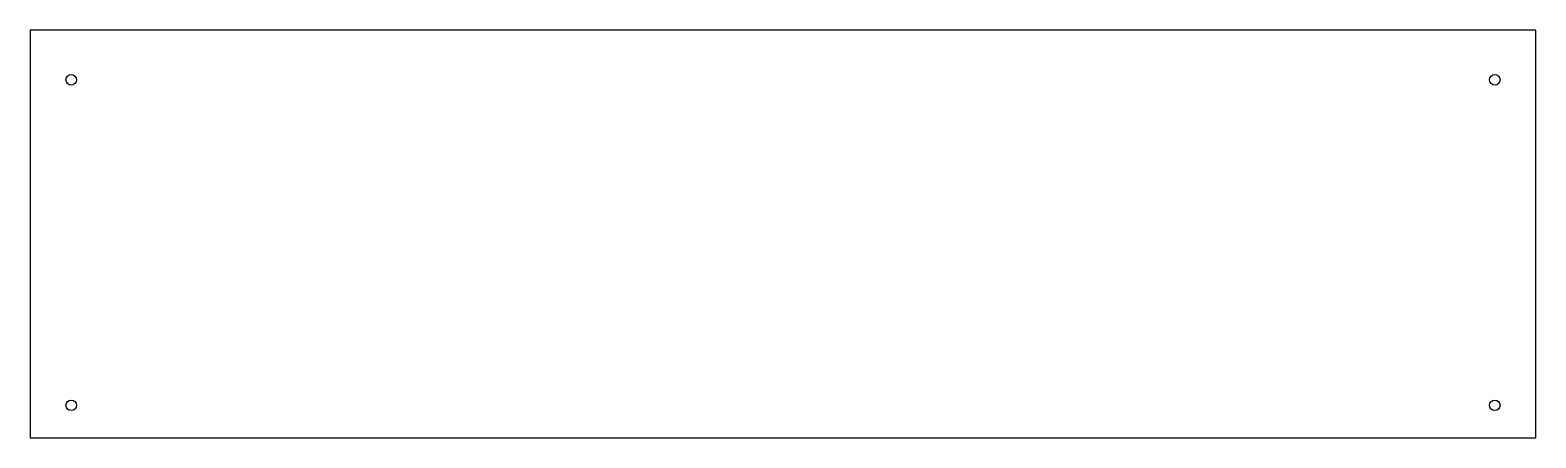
# Model space of a CAD drawing. Header units: millimetres. Extents: x 0 to 440, y -120 to 0.
import ezdxf

# ---------------------------------------------------------------- set-up
doc = ezdxf.new("R2010")
doc.units = ezdxf.units.MM

msp = doc.modelspace()

# ---------------------------------------------------------------- linework, layer by layer
at = {"color": 7, "linetype": 'Continuous', "lineweight": 25}
for p, q in [((0.5, -0.5), (0.5, -119.5)), ((440, -0.5), (0.5, -0.5)), ((440, -119.5), (440, -0.5)), ((0.5, -119.5), (440, -119.5))]:
    msp.add_line(p, q, dxfattribs=at)
for centre in [(12.5, -15), (428, -15), (12.5, -110), (428, -110)]:
    msp.add_circle(centre, 1.55, dxfattribs=at)

doc.saveas('drawing.dxf')
